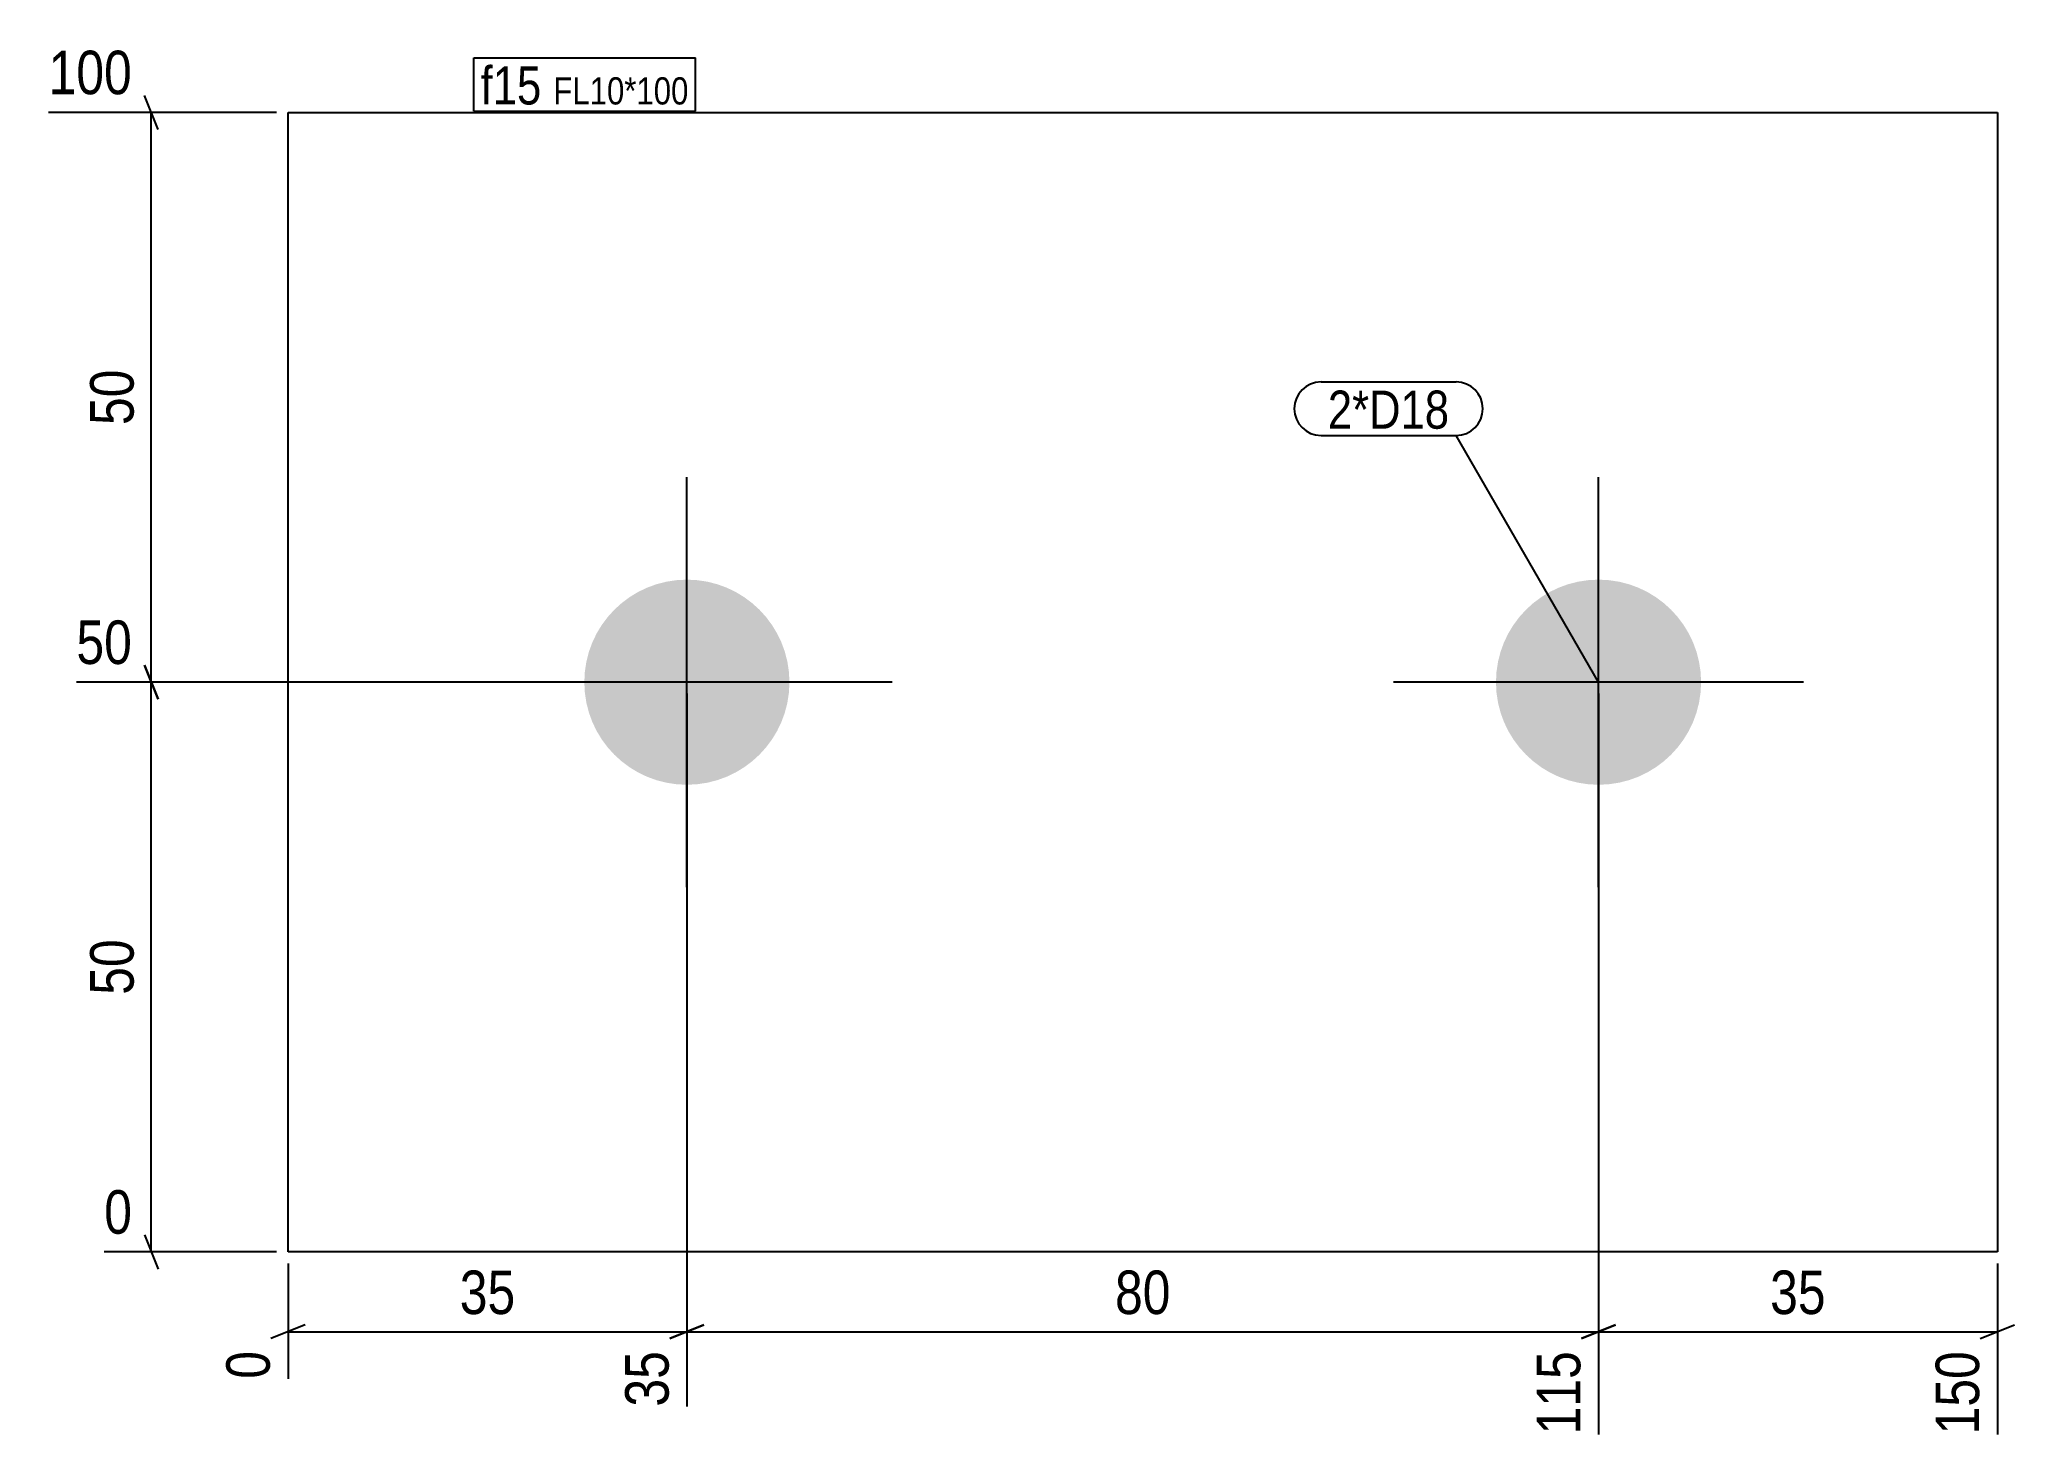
# Model space of a CAD drawing. Header units: millimetres. Extents: x 2 to 176, y 2 to 125.
import ezdxf

# ---------------------------------------------------------------- set-up
doc = ezdxf.new("R2010")
doc.units = ezdxf.units.MM
for name, color, linetype in [('MÅLSÆTNING', 7, 'Continuous'), ('STÅL', 7, 'Continuous'), ('TEKST', 7, 'Continuous')]:
    doc.layers.add(name, color=color, linetype=linetype)
doc.styles.add('Arial Narrow', font='ARIALN.TTF', dxfattribs={"height": 0.2})

msp = doc.modelspace()

# ---------------------------------------------------------------- hatches: boundary and pattern name
at = {"layer": 'STÅL', "linetype": 'Continuous'}
for points in [[(59.01, 60.01, -1), (59.01, 78.01, -1)], [(139.01, 60.01, -1), (139.01, 78.01, -1)]]:
    msp.add_hatch(color=3, dxfattribs=at).paths.add_polyline_path(points)

# ---------------------------------------------------------------- linework, layer by layer
at = {"layer": 'MÅLSÆTNING', "color": 7, "linetype": 'Continuous'}
for p, q in [((12.61, 117.51), (11.41, 120.51)), ((23.01, 119.01), (3, 119.01)), ((12.01, 69.01), (12.01, 119.01)), ((11.41, 70.51), (12.61, 67.51)), ((12.61, 67.51), (11.41, 70.51)), ((58.01, 69.01), (5.44, 69.01)), ((58.01, 69.01), (5.44, 69.01)), ((12.01, 19.01), (12.01, 69.01)), ((59.01, 68.01), (59.01, 5.44)), ((59.01, 68.01), (59.01, 5.44)), ((139.01, 68.01), (139.01, 3)), ((139.01, 68.01), (139.01, 3)), ((11.41, 20.51), (12.61, 17.51)), ((23.01, 19.01), (7.88, 19.01)), ((24.01, 18.01), (24.01, 7.88)), ((174.01, 18.01), (174.01, 3)), ((25.51, 12.61), (22.51, 11.41)), ((60.51, 12.61), (57.51, 11.41)), ((57.51, 11.41), (60.51, 12.61)), ((140.51, 12.61), (137.51, 11.41)), ((137.51, 11.41), (140.51, 12.61)), ((172.51, 11.41), (175.51, 12.61)), ((24.01, 12.01), (59.01, 12.01)), ((59.01, 12.01), (139.01, 12.01)), ((139.01, 12.01), (174.01, 12.01))]:
    msp.add_line(p, q, dxfattribs=at)
at = {"layer": 'STÅL', "color": 2, "linetype": 'Continuous'}
for p, q in [((24.01, 19.01), (24.01, 119.01)), ((24.01, 119.01), (174.01, 119.01)), ((174.01, 119.01), (174.01, 19.01)), ((174.01, 19.01), (24.01, 19.01))]:
    msp.add_line(p, q, dxfattribs=at)
at = {"layer": 'STÅL', "color": 3, "linetype": 'Continuous'}
for p, q in [((59.01, 51.01), (59.01, 87.01)), ((139.01, 51.01), (139.01, 87.01)), ((77.01, 69.01), (41.01, 69.01)), ((157.01, 69.01), (121.01, 69.01))]:
    msp.add_line(p, q, dxfattribs=at)

# ---------------------------------------------------------------- wipeouts: each hides what was drawn before it
at = {"color": 0}
msp.add_wipeout([(125.91, 91.26), (125.91, 94.76), (115.26, 94.76), (115.26, 91.26)], dxfattribs=at).dxf.layer = 'TEKST'

# ---------------------------------------------------------------- next in the draw order: wipeouts: each hides what was drawn before it
at = {"color": 0, "linetype": 'Continuous'}
for points in [[(11.11, 119.81), (11.11, 125.41), (2.2, 125.41), (2.2, 119.81)], [(11.11, 69.81), (11.11, 75.41), (4.64, 75.41), (4.64, 69.81)], [(11.11, 19.81), (11.11, 25.41), (7.07, 25.41), (7.07, 19.81)], [(23.21, 11.11), (17.61, 11.11), (17.61, 7.07), (23.21, 7.07)], [(58.21, 11.11), (52.61, 11.11), (52.61, 4.64), (58.21, 4.64)], [(138.21, 11.11), (132.61, 11.11), (132.61, 2.2), (138.21, 2.2)], [(173.21, 11.11), (167.61, 11.11), (167.61, 2.2), (173.21, 2.2)]]:
    msp.add_wipeout(points, dxfattribs=at).dxf.layer = 'MÅLSÆTNING'
at = {"color": 0}
for points, layer in [([(11.26, 97.25), (5.66, 97.25), (5.66, 90.77), (11.26, 90.77)], 'MÅLSÆTNING'), ([(11.26, 47.25), (5.66, 47.25), (5.66, 40.77), (11.26, 40.77)], 'MÅLSÆTNING'), ([(44.75, 12.76), (44.75, 18.36), (38.28, 18.36), (38.28, 12.76)], 'MÅLSÆTNING'), ([(102.25, 12.76), (102.25, 18.36), (95.78, 18.36), (95.78, 12.76)], 'MÅLSÆTNING'), ([(159.75, 12.76), (159.75, 18.36), (153.28, 18.36), (153.28, 12.76)], 'MÅLSÆTNING'), ([(46.24, 119.71), (46.24, 123.21), (40.91, 123.21), (40.91, 119.71)], 'TEKST'), ([(59.16, 119.71), (59.16, 122.21), (47.29, 122.21), (47.29, 119.71)], 'TEKST'), ([(125.91, 91.26), (125.91, 94.76), (115.26, 94.76), (115.26, 91.26)], 'TEKST')]:
    msp.add_wipeout(points, dxfattribs=at).dxf.layer = layer

# ---------------------------------------------------------------- next in the draw order: linework, layer by layer
at = {"layer": 'TEKST', "color": 7, "linetype": 'Continuous'}
for p, q in [((114.66, 95.36), (126.51, 95.36)), ((114.66, 90.66), (126.51, 90.66)), ((139.01, 69.01), (126.51, 90.66))]:
    msp.add_line(p, q, dxfattribs=at)
for centre, start, end in [((114.66, 93.01), 90, 270), ((126.51, 93.01), 270, 90)]:
    msp.add_arc(centre, 2.35, start, end, dxfattribs=at)

# ---------------------------------------------------------------- next in the draw order: texts
at = {"layer": 'MÅLSÆTNING', "color": 3, "linetype": 'Continuous', "style": 'Arial Narrow'}
for s, height, p in [('100', 3.818, (3, 120.61)), ('50', 3.818, (5.44, 70.61)), ('0', 3.82, (7.88, 20.61))]:
    msp.add_text(s, height=height, dxfattribs=at).set_placement(p)
at = {"layer": 'MÅLSÆTNING', "color": 3, "style": 'Arial Narrow'}
for p in [(10.46, 91.58), (10.46, 41.58)]:
    msp.add_text('50', height=3.818, rotation=90.0002, dxfattribs=at).set_placement(p)
for s, p in [('35', (39.08, 13.56)), ('80', (96.58, 13.56)), ('35', (154.07, 13.56))]:
    msp.add_text(s, height=3.818, dxfattribs=at).set_placement(p)
at = {"layer": 'MÅLSÆTNING', "color": 3, "linetype": 'Continuous', "style": 'Arial Narrow'}
for s, height, p in [('0', 3.82, (22.41, 7.88)), ('35', 3.818, (57.41, 5.44)), ('115', 3.818, (137.41, 3)), ('150', 3.818, (172.41, 3))]:
    msp.add_text(s, height=height, rotation=90.0002, dxfattribs=at).set_placement(p)
at = {"layer": 'TEKST', "color": 3, "style": 'Arial Narrow'}
msp.add_text('2*D18', height=3.34, dxfattribs=at).set_placement((115.26, 91.26))

# ---------------------------------------------------------------- next in the draw order: wipeouts: each hides what was drawn before it
at = {"color": 0}
for points in [[(46.24, 119.71), (46.24, 123.21), (40.91, 123.21), (40.91, 119.71)], [(59.16, 119.71), (59.16, 122.21), (47.29, 122.21), (47.29, 119.71)]]:
    msp.add_wipeout(points, dxfattribs=at).dxf.layer = 'TEKST'

# ---------------------------------------------------------------- next in the draw order: linework, layer by layer
at = {"layer": 'TEKST', "color": 7, "linetype": 'Continuous'}
for p, q in [((40.31, 123.81), (59.76, 123.81)), ((40.31, 119.11), (40.31, 123.81)), ((59.76, 119.11), (59.76, 123.81)), ((40.31, 119.11), (59.76, 119.11))]:
    msp.add_line(p, q, dxfattribs=at)

# ---------------------------------------------------------------- next in the draw order: texts
at = {"layer": 'TEKST', "color": 3, "style": 'Arial Narrow'}
for s, height, p in [('f15', 3.34, (40.91, 119.71)), ('FL10*100', 2.386, (47.29, 119.71))]:
    msp.add_text(s, height=height, dxfattribs=at).set_placement(p)

doc.saveas('drawing.dxf')
